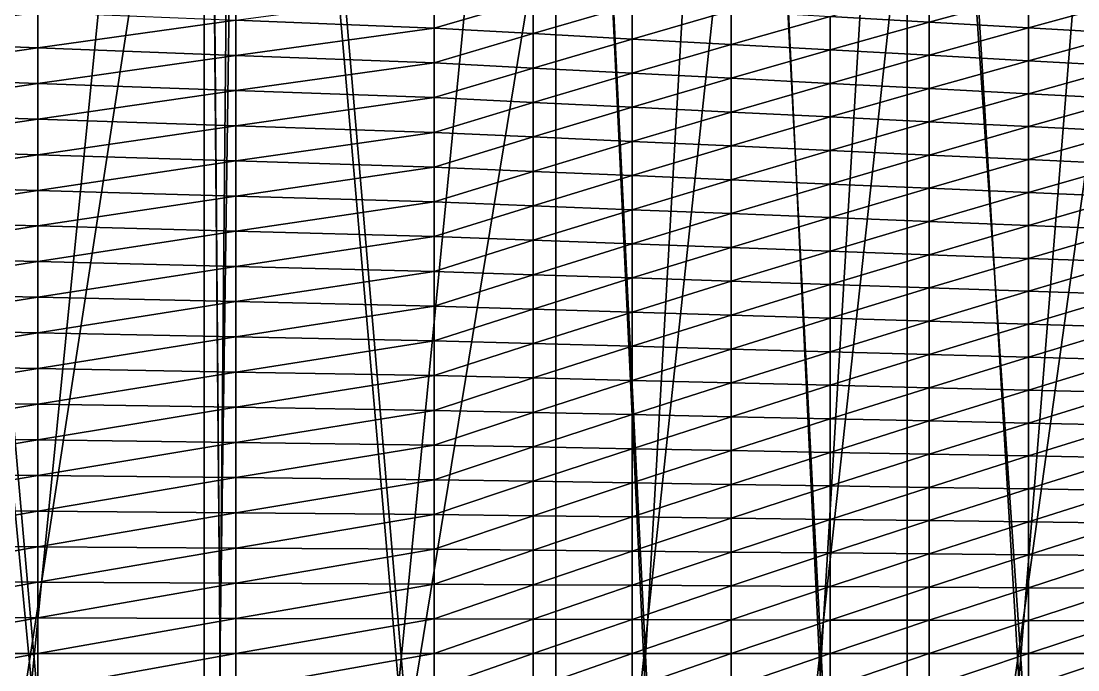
# Model space of a CAD drawing. Header units: metres. Extents: x -3 to 177, y -14 to 14.
# Drawn here: x 152.56 to 158.29, y -0.09 to 3.43 of the extents above; entities that cross this region are included whole.
import ezdxf

# ---------------------------------------------------------------- set-up
doc = ezdxf.new("R2010")
doc.units = ezdxf.units.M
for name, color, linetype, true_color in [('DB_1', 7, 'Continuous', 0x99866a), ('HOLD_1', 7, 'Continuous', 0xe6b85c), ('HULL', 7, 'Continuous', 0x528ba5)]:
    doc.layers.add(name, color=color, linetype=linetype, true_color=true_color)

msp = doc.modelspace()

# ---------------------------------------------------------------- linework, layer by layer
at = {"layer": 'DB_1'}
for points in [[(151.6465, 11.1897, 1.75), (151.6465, -11.1897, 1.75), (153.5535, -10.5606, 1.75)], [(151.6465, 11.1897, 1.75), (153.5535, -10.5606, 1.75), (153.5535, 10.5606, 1.75)], [(153.5535, 10.5606, 1.75), (153.5535, -10.5606, 1.75), (153.725, -10.5039, 1.75)], [(153.5535, 10.5606, 1.75), (153.725, -10.5039, 1.75), (153.725, 10.5039, 1.75)], [(153.725, 10.5039, 1.75), (153.725, -10.5039, 1.75), (155.4606, -9.8546, 1.75)], [(153.725, 10.5039, 1.75), (155.4606, -9.8546, 1.75), (155.4606, 9.8546, 1.75)], [(155.4606, 9.8546, 1.75), (155.4606, -9.8546, 1.75), (156.4125, -9.4298, 1.75)], [(155.4606, 9.8546, 1.75), (156.4125, -9.4298, 1.75), (156.4125, 9.4298, 1.75)], [(156.4125, 9.4298, 1.75), (156.4125, -9.4298, 1.75), (157.3677, -9.0149, 1.75)], [(156.4125, 9.4298, 1.75), (157.3677, -9.0149, 1.75), (157.3677, 9.0149, 1.75)], [(157.3677, 9.0149, 1.75), (157.3677, -9.0149, 1.75), (158.5625, -8.5123, 1.75)], [(157.3677, 9.0149, 1.75), (158.5625, -8.5123, 1.75), (158.5625, 8.5123, 1.75)], [(151.6465, -6.2631), (151.6465, 6.2631), (153.5535, 6.1267)], [(151.6465, -6.2631), (153.5535, 6.1267), (153.5535, -6.1267)], [(153.5535, -6.1267), (153.5535, 6.1267), (153.725, 6.1144)], [(153.5535, -6.1267), (153.725, 6.1144), (153.725, -6.1144)], [(153.725, -6.1144), (153.725, 6.1144), (155.4606, 4.4797)], [(153.725, -6.1144), (155.4606, 4.4797), (155.4606, -4.4797)], [(155.4606, -4.4797), (155.4606, 4.4797), (156.4125, 4.41)], [(155.4606, -4.4797), (156.4125, 4.41), (156.4125, -4.41)], [(156.4125, -4.41), (156.4125, 4.41), (157.3677, 4.34)], [(156.4125, -4.41), (157.3677, 4.34), (157.3677, -4.34)], [(157.3677, -4.34), (157.3677, 4.34), (158.5625, 4.2524)], [(157.3677, -4.34), (158.5625, 4.2524), (158.5625, -4.2524)]]:
    msp.add_3dface(points, dxfattribs=at)
at = {"layer": 'HOLD_1'}
for points in [[(151.6465, 9.996, 14.6), (151.6465, -9.996, 14.6), (153.5535, -9.996, 14.6)], [(151.6465, 9.996, 14.6), (153.5535, -9.996, 14.6), (153.5535, 9.996, 14.6)], [(153.5535, 9.996, 14.6), (153.5535, -9.996, 14.6), (153.725, -9.996, 14.6)], [(153.5535, 9.996, 14.6), (153.725, -9.996, 14.6), (153.725, 9.996, 14.6)], [(153.725, 9.996, 14.6), (153.725, -9.996, 14.6), (155.4606, -9.996, 14.6)], [(153.725, 9.996, 14.6), (155.4606, -9.996, 14.6), (155.4606, 9.996, 14.6)], [(155.4606, 9.996, 14.6), (155.4606, -9.996, 14.6), (156.4125, -9.996, 14.6)], [(155.4606, 9.996, 14.6), (156.4125, -9.996, 14.6), (156.4125, 9.996, 14.6)], [(156.4125, 9.996, 14.6), (156.4125, -9.996, 14.6), (157.3677, -9.996, 14.6)], [(156.4125, 9.996, 14.6), (157.3677, -9.996, 14.6), (157.3677, 9.996, 14.6)], [(157.3677, 9.996, 14.6), (157.3677, -9.996, 14.6), (158.5625, -9.996, 14.6)], [(157.3677, 9.996, 14.6), (158.5625, -9.996, 14.6), (158.5625, 9.996, 14.6)], [(151.6465, -9.8848, 1.75), (151.6465, 9.8848, 1.75), (153.5535, 9.2556, 1.75)], [(151.6465, -9.8848, 1.75), (153.5535, 9.2556, 1.75), (153.5535, -9.2556, 1.75)], [(153.5535, -9.2556, 1.75), (153.5535, 9.2556, 1.75), (153.725, 9.1988, 1.75)], [(153.5535, -9.2556, 1.75), (153.725, 9.1988, 1.75), (153.725, -9.1988, 1.75)], [(153.725, -9.1988, 1.75), (153.725, 9.1988, 1.75), (155.4606, 8.5494, 1.75)], [(153.725, -9.1988, 1.75), (155.4606, 8.5494, 1.75), (155.4606, -8.5494, 1.75)], [(155.4606, -8.5494, 1.75), (155.4606, 8.5494, 1.75), (156.4125, 8.1245, 1.75)], [(155.4606, -8.5494, 1.75), (156.4125, 8.1245, 1.75), (156.4125, -8.1245, 1.75)], [(156.4125, -8.1245, 1.75), (156.4125, 8.1245, 1.75), (157.3677, 7.7097, 1.75)], [(156.4125, -8.1245, 1.75), (157.3677, 7.7097, 1.75), (157.3677, -7.7097, 1.75)], [(157.3677, -7.7097, 1.75), (157.3677, 7.7097, 1.75), (158.5625, 7.2071, 1.75)], [(157.3677, -7.7097, 1.75), (158.5625, 7.2071, 1.75), (158.5625, -7.2071, 1.75)]]:
    msp.add_3dface(points, dxfattribs=at)
at = {"layer": 'HULL'}
for points in [[(153.725, 3.4394), (154.8, 3.5848), (154.8, 3.3961)], [(154.8, 3.3961), (154.8, 3.5848), (155.3375, 3.5536)], [(156.95, 3.46), (157.4875, 3.6093), (157.4875, 3.4289)], [(157.4875, 3.4289), (157.4875, 3.6093), (158.025, 3.5765)], [(157.4875, 3.4289), (158.025, 3.5765), (158.025, 3.3977)], [(158.025, 3.3977), (158.025, 3.5765), (158.5625, 3.5437)], [(151.575, 3.33), (151.575, 3.5259), (152.65, 3.4826)], [(154.8, 3.3961), (155.3375, 3.5536), (155.3375, 3.3666)], [(155.3375, 3.3666), (155.3375, 3.5536), (155.875, 3.5224)], [(155.3375, 3.3666), (155.875, 3.5224), (155.875, 3.337)], [(155.875, 3.337), (155.875, 3.5224), (156.4125, 3.4912)], [(158.025, 3.3977), (158.5625, 3.5437), (158.5625, 3.3665)], [(151.575, 3.33), (152.65, 3.4826), (152.65, 3.2892)], [(152.65, 3.2892), (152.65, 3.4826), (153.725, 3.4394)], [(155.875, 3.337), (156.4125, 3.4912), (156.4125, 3.3075)], [(156.4125, 3.3075), (156.4125, 3.4912), (156.95, 3.46)], [(156.4125, 3.3075), (156.95, 3.46), (156.95, 3.2779)], [(156.95, 3.2779), (156.95, 3.46), (157.4875, 3.4289)], [(152.65, 3.2892), (153.725, 3.4394), (153.725, 3.2483)], [(153.725, 3.2483), (153.725, 3.4394), (154.8, 3.3961)], [(153.725, 3.2483), (154.8, 3.3961), (154.8, 3.2074)], [(154.8, 3.2074), (154.8, 3.3961), (155.3375, 3.3666)], [(156.95, 3.2779), (157.4875, 3.4289), (157.4875, 3.2484)], [(157.4875, 3.2484), (157.4875, 3.4289), (158.025, 3.3977)], [(157.4875, 3.2484), (158.025, 3.3977), (158.025, 3.2189)], [(158.025, 3.2189), (158.025, 3.3977), (158.5625, 3.3665)], [(151.575, 3.1341), (151.575, 3.33), (152.65, 3.2892)], [(154.8, 3.2074), (155.3375, 3.3666), (155.3375, 3.1795)], [(155.3375, 3.1795), (155.3375, 3.3666), (155.875, 3.337)], [(155.3375, 3.1795), (155.875, 3.337), (155.875, 3.1516)], [(155.875, 3.1516), (155.875, 3.337), (156.4125, 3.3075)], [(158.025, 3.2189), (158.5625, 3.3665), (158.5625, 3.1893)], [(151.575, 3.1341), (152.65, 3.2892), (152.65, 3.0957)], [(152.65, 3.0957), (152.65, 3.2892), (153.725, 3.2483)], [(155.875, 3.1516), (156.4125, 3.3075), (156.4125, 3.1237)], [(156.4125, 3.1237), (156.4125, 3.3075), (156.95, 3.2779)], [(156.4125, 3.1237), (156.95, 3.2779), (156.95, 3.0958)], [(156.95, 3.0958), (156.95, 3.2779), (157.4875, 3.2484)], [(152.65, 3.0957), (153.725, 3.2483), (153.725, 3.0572)], [(153.725, 3.0572), (153.725, 3.2483), (154.8, 3.2074)], [(156.95, 3.0958), (157.4875, 3.2484), (157.4875, 3.0679)], [(157.4875, 3.0679), (157.4875, 3.2484), (158.025, 3.2189)], [(157.4875, 3.0679), (158.025, 3.2189), (158.025, 3.04)], [(158.025, 3.04), (158.025, 3.2189), (158.5625, 3.1893)], [(153.725, 3.0572), (154.8, 3.2074), (154.8, 3.0188)], [(154.8, 3.0188), (154.8, 3.2074), (155.3375, 3.1795)], [(154.8, 3.0188), (155.3375, 3.1795), (155.3375, 2.9925)], [(155.3375, 2.9925), (155.3375, 3.1795), (155.875, 3.1516)], [(158.025, 3.04), (158.5625, 3.1893), (158.5625, 3.0121)], [(151.575, 2.9382), (151.575, 3.1341), (152.65, 3.0957)], [(155.3375, 2.9925), (155.875, 3.1516), (155.875, 2.9662)], [(155.875, 2.9662), (155.875, 3.1516), (156.4125, 3.1237)], [(155.875, 2.9662), (156.4125, 3.1237), (156.4125, 2.94)], [(156.4125, 2.94), (156.4125, 3.1237), (156.95, 3.0958)], [(151.575, 2.9382), (152.65, 3.0957), (152.65, 2.9022)], [(152.65, 2.9022), (152.65, 3.0957), (153.725, 3.0572)], [(152.65, 2.9022), (153.725, 3.0572), (153.725, 2.8661)], [(153.725, 2.8661), (153.725, 3.0572), (154.8, 3.0188)], [(156.4125, 2.94), (156.95, 3.0958), (156.95, 2.9137)], [(156.95, 2.9137), (156.95, 3.0958), (157.4875, 3.0679)], [(156.95, 2.9137), (157.4875, 3.0679), (157.4875, 2.8875)], [(157.4875, 2.8875), (157.4875, 3.0679), (158.025, 3.04)], [(157.4875, 2.8875), (158.025, 3.04), (158.025, 2.8612)], [(158.025, 2.8612), (158.025, 3.04), (158.5625, 3.0121)], [(153.725, 2.8661), (154.8, 3.0188), (154.8, 2.8301)], [(154.8, 2.8301), (154.8, 3.0188), (155.3375, 2.9925)], [(154.8, 2.8301), (155.3375, 2.9925), (155.3375, 2.8055)], [(155.3375, 2.8055), (155.3375, 2.9925), (155.875, 2.9662)], [(158.025, 2.8612), (158.5625, 3.0121), (158.5625, 2.8349)], [(151.575, 2.7424), (151.575, 2.9382), (152.65, 2.9022)], [(155.3375, 2.8055), (155.875, 2.9662), (155.875, 2.7809)], [(155.875, 2.7809), (155.875, 2.9662), (156.4125, 2.94)], [(155.875, 2.7809), (156.4125, 2.94), (156.4125, 2.7562)], [(156.4125, 2.7562), (156.4125, 2.94), (156.95, 2.9137)], [(151.575, 2.7424), (152.65, 2.9022), (152.65, 2.7087)], [(152.65, 2.7087), (152.65, 2.9022), (153.725, 2.8661)], [(156.4125, 2.7562), (156.95, 2.9137), (156.95, 2.7316)], [(156.95, 2.7316), (156.95, 2.9137), (157.4875, 2.8875)], [(156.95, 2.7316), (157.4875, 2.8875), (157.4875, 2.707)], [(157.4875, 2.707), (157.4875, 2.8875), (158.025, 2.8612)], [(152.65, 2.7087), (153.725, 2.8661), (153.725, 2.6751)], [(153.725, 2.6751), (153.725, 2.8661), (154.8, 2.8301)], [(153.725, 2.6751), (154.8, 2.8301), (154.8, 2.6414)], [(154.8, 2.6414), (154.8, 2.8301), (155.3375, 2.8055)], [(157.4875, 2.707), (158.025, 2.8612), (158.025, 2.6824)], [(158.025, 2.6824), (158.025, 2.8612), (158.5625, 2.8349)], [(158.025, 2.6824), (158.5625, 2.8349), (158.5625, 2.6578)], [(154.8, 2.6414), (155.3375, 2.8055), (155.3375, 2.6184)], [(155.3375, 2.6184), (155.3375, 2.8055), (155.875, 2.7809)], [(155.3375, 2.6184), (155.875, 2.7809), (155.875, 2.5955)], [(155.875, 2.5955), (155.875, 2.7809), (156.4125, 2.7562)], [(155.875, 2.5955), (156.4125, 2.7562), (156.4125, 2.5725)], [(156.4125, 2.5725), (156.4125, 2.7562), (156.95, 2.7316)], [(151.575, 2.5465), (151.575, 2.7424), (152.65, 2.7087)], [(151.575, 2.5465), (152.65, 2.7087), (152.65, 2.5152)], [(152.65, 2.5152), (152.65, 2.7087), (153.725, 2.6751)], [(156.4125, 2.5725), (156.95, 2.7316), (156.95, 2.5495)], [(156.95, 2.5495), (156.95, 2.7316), (157.4875, 2.707)], [(156.95, 2.5495), (157.4875, 2.707), (157.4875, 2.5265)], [(157.4875, 2.5265), (157.4875, 2.707), (158.025, 2.6824)], [(152.65, 2.5152), (153.725, 2.6751), (153.725, 2.484)], [(153.725, 2.484), (153.725, 2.6751), (154.8, 2.6414)], [(153.725, 2.484), (154.8, 2.6414), (154.8, 2.4527)], [(154.8, 2.4527), (154.8, 2.6414), (155.3375, 2.6184)], [(157.4875, 2.5265), (158.025, 2.6824), (158.025, 2.5036)], [(158.025, 2.5036), (158.025, 2.6824), (158.5625, 2.6578)], [(158.025, 2.5036), (158.5625, 2.6578), (158.5625, 2.4806)], [(154.8, 2.4527), (155.3375, 2.6184), (155.3375, 2.4314)], [(155.3375, 2.4314), (155.3375, 2.6184), (155.875, 2.5955)], [(155.3375, 2.4314), (155.875, 2.5955), (155.875, 2.4101)], [(155.875, 2.4101), (155.875, 2.5955), (156.4125, 2.5725)], [(151.575, 2.3506), (151.575, 2.5465), (152.65, 2.5152)], [(155.875, 2.4101), (156.4125, 2.5725), (156.4125, 2.3887)], [(156.4125, 2.3887), (156.4125, 2.5725), (156.95, 2.5495)], [(156.4125, 2.3887), (156.95, 2.5495), (156.95, 2.3674)], [(156.95, 2.3674), (156.95, 2.5495), (157.4875, 2.5265)], [(156.95, 2.3674), (157.4875, 2.5265), (157.4875, 2.3461)], [(157.4875, 2.3461), (157.4875, 2.5265), (158.025, 2.5036)], [(151.575, 2.3506), (152.65, 2.5152), (152.65, 2.3218)], [(152.65, 2.3218), (152.65, 2.5152), (153.725, 2.484)], [(152.65, 2.3218), (153.725, 2.484), (153.725, 2.2929)], [(153.725, 2.2929), (153.725, 2.484), (154.8, 2.4527)], [(157.4875, 2.3461), (158.025, 2.5036), (158.025, 2.3247)], [(158.025, 2.3247), (158.025, 2.5036), (158.5625, 2.4806)], [(158.025, 2.3247), (158.5625, 2.4806), (158.5625, 2.3034)], [(153.725, 2.2929), (154.8, 2.4527), (154.8, 2.2641)], [(154.8, 2.2641), (154.8, 2.4527), (155.3375, 2.4314)], [(154.8, 2.2641), (155.3375, 2.4314), (155.3375, 2.2444)], [(155.3375, 2.2444), (155.3375, 2.4314), (155.875, 2.4101)], [(155.3375, 2.2444), (155.875, 2.4101), (155.875, 2.2247)], [(155.875, 2.2247), (155.875, 2.4101), (156.4125, 2.3887)], [(155.875, 2.2247), (156.4125, 2.3887), (156.4125, 2.205)], [(156.4125, 2.205), (156.4125, 2.3887), (156.95, 2.3674)], [(156.4125, 2.205), (156.95, 2.3674), (156.95, 2.1853)], [(156.95, 2.1853), (156.95, 2.3674), (157.4875, 2.3461)], [(151.575, 2.1547), (151.575, 2.3506), (152.65, 2.3218)], [(151.575, 2.1547), (152.65, 2.3218), (152.65, 2.1283)], [(152.65, 2.1283), (152.65, 2.3218), (153.725, 2.2929)], [(156.95, 2.1853), (157.4875, 2.3461), (157.4875, 2.1656)], [(157.4875, 2.1656), (157.4875, 2.3461), (158.025, 2.3247)], [(157.4875, 2.1656), (158.025, 2.3247), (158.025, 2.1459)], [(158.025, 2.1459), (158.025, 2.3247), (158.5625, 2.3034)], [(158.025, 2.1459), (158.5625, 2.3034), (158.5625, 2.1262)], [(152.65, 2.1283), (153.725, 2.2929), (153.725, 2.1018)], [(153.725, 2.1018), (153.725, 2.2929), (154.8, 2.2641)], [(153.725, 2.1018), (154.8, 2.2641), (154.8, 2.0754)], [(154.8, 2.0754), (154.8, 2.2641), (155.3375, 2.2444)], [(154.8, 2.0754), (155.3375, 2.2444), (155.3375, 2.0573)], [(155.3375, 2.0573), (155.3375, 2.2444), (155.875, 2.2247)], [(155.3375, 2.0573), (155.875, 2.2247), (155.875, 2.0393)], [(155.875, 2.0393), (155.875, 2.2247), (156.4125, 2.205)], [(155.875, 2.0393), (156.4125, 2.205), (156.4125, 2.0212)], [(156.4125, 2.0212), (156.4125, 2.205), (156.95, 2.1853)], [(156.4125, 2.0212), (156.95, 2.1853), (156.95, 2.0032)], [(156.95, 2.0032), (156.95, 2.1853), (157.4875, 2.1656)], [(151.575, 1.9588), (151.575, 2.1547), (152.65, 2.1283)], [(151.575, 1.9588), (152.65, 2.1283), (152.65, 1.9348)], [(152.65, 1.9348), (152.65, 2.1283), (153.725, 2.1018)], [(156.95, 2.0032), (157.4875, 2.1656), (157.4875, 1.9851)], [(157.4875, 1.9851), (157.4875, 2.1656), (158.025, 2.1459)], [(157.4875, 1.9851), (158.025, 2.1459), (158.025, 1.9671)], [(158.025, 1.9671), (158.025, 2.1459), (158.5625, 2.1262)], [(158.025, 1.9671), (158.5625, 2.1262), (158.5625, 1.949)], [(152.65, 1.9348), (153.725, 2.1018), (153.725, 1.9108)], [(153.725, 1.9108), (153.725, 2.1018), (154.8, 2.0754)], [(153.725, 1.9108), (154.8, 2.0754), (154.8, 1.8867)], [(154.8, 1.8867), (154.8, 2.0754), (155.3375, 2.0573)], [(154.8, 1.8867), (155.3375, 2.0573), (155.3375, 1.8703)], [(155.3375, 1.8703), (155.3375, 2.0573), (155.875, 2.0393)], [(155.3375, 1.8703), (155.875, 2.0393), (155.875, 1.8539)], [(155.875, 1.8539), (155.875, 2.0393), (156.4125, 2.0212)], [(155.875, 1.8539), (156.4125, 2.0212), (156.4125, 1.8375)], [(156.4125, 1.8375), (156.4125, 2.0212), (156.95, 2.0032)], [(151.575, 1.7629), (151.575, 1.9588), (152.65, 1.9348)], [(156.4125, 1.8375), (156.95, 2.0032), (156.95, 1.8211)], [(156.95, 1.8211), (156.95, 2.0032), (157.4875, 1.9851)], [(156.95, 1.8211), (157.4875, 1.9851), (157.4875, 1.8047)], [(157.4875, 1.8047), (157.4875, 1.9851), (158.025, 1.9671)], [(157.4875, 1.8047), (158.025, 1.9671), (158.025, 1.7883)], [(158.025, 1.7883), (158.025, 1.9671), (158.5625, 1.949)], [(151.575, 1.7629), (152.65, 1.9348), (152.65, 1.7413)], [(152.65, 1.7413), (152.65, 1.9348), (153.725, 1.9108)], [(152.65, 1.7413), (153.725, 1.9108), (153.725, 1.7197)], [(153.725, 1.7197), (153.725, 1.9108), (154.8, 1.8867)], [(158.025, 1.7883), (158.5625, 1.949), (158.5625, 1.7718)], [(153.725, 1.7197), (154.8, 1.8867), (154.8, 1.6981)], [(154.8, 1.6981), (154.8, 1.8867), (155.3375, 1.8703)], [(154.8, 1.6981), (155.3375, 1.8703), (155.3375, 1.6833)], [(155.3375, 1.6833), (155.3375, 1.8703), (155.875, 1.8539)], [(155.3375, 1.6833), (155.875, 1.8539), (155.875, 1.6685)], [(155.875, 1.6685), (155.875, 1.8539), (156.4125, 1.8375)], [(155.875, 1.6685), (156.4125, 1.8375), (156.4125, 1.6537)], [(156.4125, 1.6537), (156.4125, 1.8375), (156.95, 1.8211)], [(156.4125, 1.6537), (156.95, 1.8211), (156.95, 1.639)], [(156.95, 1.639), (156.95, 1.8211), (157.4875, 1.8047)], [(156.95, 1.639), (157.4875, 1.8047), (157.4875, 1.6242)], [(157.4875, 1.6242), (157.4875, 1.8047), (158.025, 1.7883)], [(157.4875, 1.6242), (158.025, 1.7883), (158.025, 1.6094)], [(158.025, 1.6094), (158.025, 1.7883), (158.5625, 1.7718)], [(151.575, 1.5671), (151.575, 1.7629), (152.65, 1.7413)], [(151.575, 1.5671), (152.65, 1.7413), (152.65, 1.5478)], [(152.65, 1.5478), (152.65, 1.7413), (153.725, 1.7197)], [(158.025, 1.6094), (158.5625, 1.7718), (158.5625, 1.5947)], [(152.65, 1.5478), (153.725, 1.7197), (153.725, 1.5286)], [(153.725, 1.5286), (153.725, 1.7197), (154.8, 1.6981)], [(153.725, 1.5286), (154.8, 1.6981), (154.8, 1.5094)], [(154.8, 1.5094), (154.8, 1.6981), (155.3375, 1.6833)], [(154.8, 1.5094), (155.3375, 1.6833), (155.3375, 1.4963)], [(155.3375, 1.4963), (155.3375, 1.6833), (155.875, 1.6685)], [(155.3375, 1.4963), (155.875, 1.6685), (155.875, 1.4831)], [(155.875, 1.4831), (155.875, 1.6685), (156.4125, 1.6537)], [(155.875, 1.4831), (156.4125, 1.6537), (156.4125, 1.47)], [(156.4125, 1.47), (156.4125, 1.6537), (156.95, 1.639)], [(156.4125, 1.47), (156.95, 1.639), (156.95, 1.4569)], [(156.95, 1.4569), (156.95, 1.639), (157.4875, 1.6242)], [(156.95, 1.4569), (157.4875, 1.6242), (157.4875, 1.4437)], [(157.4875, 1.4437), (157.4875, 1.6242), (158.025, 1.6094)], [(157.4875, 1.4437), (158.025, 1.6094), (158.025, 1.4306)], [(158.025, 1.4306), (158.025, 1.6094), (158.5625, 1.5947)], [(151.575, 1.3712), (151.575, 1.5671), (152.65, 1.5478)], [(158.025, 1.4306), (158.5625, 1.5947), (158.5625, 1.4175)], [(151.575, 1.3712), (152.65, 1.5478), (152.65, 1.3544)], [(152.65, 1.3544), (152.65, 1.5478), (153.725, 1.5286)], [(152.65, 1.3544), (153.725, 1.5286), (153.725, 1.3375)], [(153.725, 1.3375), (153.725, 1.5286), (154.8, 1.5094)], [(153.725, 1.3375), (154.8, 1.5094), (154.8, 1.3207)], [(154.8, 1.3207), (154.8, 1.5094), (155.3375, 1.4963)], [(154.8, 1.3207), (155.3375, 1.4963), (155.3375, 1.3092)], [(155.3375, 1.3092), (155.3375, 1.4963), (155.875, 1.4831)], [(155.3375, 1.3092), (155.875, 1.4831), (155.875, 1.2977)], [(155.875, 1.2977), (155.875, 1.4831), (156.4125, 1.47)], [(155.875, 1.2977), (156.4125, 1.47), (156.4125, 1.2862)], [(156.4125, 1.2862), (156.4125, 1.47), (156.95, 1.4569)], [(156.4125, 1.2862), (156.95, 1.4569), (156.95, 1.2748)], [(156.95, 1.2748), (156.95, 1.4569), (157.4875, 1.4437)], [(156.95, 1.2748), (157.4875, 1.4437), (157.4875, 1.2633)], [(157.4875, 1.2633), (157.4875, 1.4437), (158.025, 1.4306)], [(157.4875, 1.2633), (158.025, 1.4306), (158.025, 1.2518)], [(158.025, 1.2518), (158.025, 1.4306), (158.5625, 1.4175)], [(158.025, 1.2518), (158.5625, 1.4175), (158.5625, 1.2403)], [(151.575, 1.1753), (151.575, 1.3712), (152.65, 1.3544)], [(151.575, 1.1753), (152.65, 1.3544), (152.65, 1.1609)], [(152.65, 1.1609), (152.65, 1.3544), (153.725, 1.3375)], [(152.65, 1.1609), (153.725, 1.3375), (153.725, 1.1465)], [(153.725, 1.1465), (153.725, 1.3375), (154.8, 1.3207)], [(153.725, 1.1465), (154.8, 1.3207), (154.8, 1.132)], [(154.8, 1.132), (154.8, 1.3207), (155.3375, 1.3092)], [(154.8, 1.132), (155.3375, 1.3092), (155.3375, 1.1222)], [(155.3375, 1.1222), (155.3375, 1.3092), (155.875, 1.2977)], [(155.3375, 1.1222), (155.875, 1.2977), (155.875, 1.1123)], [(155.875, 1.1123), (155.875, 1.2977), (156.4125, 1.2862)], [(155.875, 1.1123), (156.4125, 1.2862), (156.4125, 1.1025)], [(156.4125, 1.1025), (156.4125, 1.2862), (156.95, 1.2748)], [(156.4125, 1.1025), (156.95, 1.2748), (156.95, 1.0926)], [(156.95, 1.0926), (156.95, 1.2748), (157.4875, 1.2633)], [(156.95, 1.0926), (157.4875, 1.2633), (157.4875, 1.0828)], [(157.4875, 1.0828), (157.4875, 1.2633), (158.025, 1.2518)], [(157.4875, 1.0828), (158.025, 1.2518), (158.025, 1.073)], [(158.025, 1.073), (158.025, 1.2518), (158.5625, 1.2403)], [(158.025, 1.073), (158.5625, 1.2403), (158.5625, 1.0631)], [(151.575, 0.9794), (151.575, 1.1753), (152.65, 1.1609)], [(151.575, 0.9794), (152.65, 1.1609), (152.65, 0.9674)], [(152.65, 0.9674), (152.65, 1.1609), (153.725, 1.1465)], [(152.65, 0.9674), (153.725, 1.1465), (153.725, 0.9554)], [(153.725, 0.9554), (153.725, 1.1465), (154.8, 1.132)], [(153.725, 0.9554), (154.8, 1.132), (154.8, 0.9434)], [(154.8, 0.9434), (154.8, 1.132), (155.3375, 1.1222)], [(154.8, 0.9434), (155.3375, 1.1222), (155.3375, 0.9352)], [(155.3375, 0.9352), (155.3375, 1.1222), (155.875, 1.1123)], [(155.3375, 0.9352), (155.875, 1.1123), (155.875, 0.927)], [(155.875, 0.927), (155.875, 1.1123), (156.4125, 1.1025)], [(155.875, 0.927), (156.4125, 1.1025), (156.4125, 0.9187)], [(156.4125, 0.9187), (156.4125, 1.1025), (156.95, 1.0926)], [(156.4125, 0.9187), (156.95, 1.0926), (156.95, 0.9105)], [(156.95, 0.9105), (156.95, 1.0926), (157.4875, 1.0828)], [(156.95, 0.9105), (157.4875, 1.0828), (157.4875, 0.9023)], [(157.4875, 0.9023), (157.4875, 1.0828), (158.025, 1.073)], [(157.4875, 0.9023), (158.025, 1.073), (158.025, 0.8941)], [(158.025, 0.8941), (158.025, 1.073), (158.5625, 1.0631)], [(158.025, 0.8941), (158.5625, 1.0631), (158.5625, 0.8859)], [(151.575, 0.7835), (151.575, 0.9794), (152.65, 0.9674)], [(151.575, 0.7835), (152.65, 0.9674), (152.65, 0.7739)], [(152.65, 0.7739), (152.65, 0.9674), (153.725, 0.9554)], [(152.65, 0.7739), (153.725, 0.9554), (153.725, 0.7643)], [(153.725, 0.7643), (153.725, 0.9554), (154.8, 0.9434)], [(153.725, 0.7643), (154.8, 0.9434), (154.8, 0.7547)], [(154.8, 0.7547), (154.8, 0.9434), (155.3375, 0.9352)], [(154.8, 0.7547), (155.3375, 0.9352), (155.3375, 0.7481)], [(155.3375, 0.7481), (155.3375, 0.9352), (155.875, 0.927)], [(155.3375, 0.7481), (155.875, 0.927), (155.875, 0.7416)], [(155.875, 0.7416), (155.875, 0.927), (156.4125, 0.9187)], [(155.875, 0.7416), (156.4125, 0.9187), (156.4125, 0.735)], [(156.4125, 0.735), (156.4125, 0.9187), (156.95, 0.9105)], [(156.4125, 0.735), (156.95, 0.9105), (156.95, 0.7284)], [(156.95, 0.7284), (156.95, 0.9105), (157.4875, 0.9023)], [(156.95, 0.7284), (157.4875, 0.9023), (157.4875, 0.7219)], [(157.4875, 0.7219), (157.4875, 0.9023), (158.025, 0.8941)], [(157.4875, 0.7219), (158.025, 0.8941), (158.025, 0.7153)], [(158.025, 0.7153), (158.025, 0.8941), (158.5625, 0.8859)], [(158.025, 0.7153), (158.5625, 0.8859), (158.5625, 0.7087)], [(151.575, 0.5876), (151.575, 0.7835), (152.65, 0.7739)], [(151.575, 0.5876), (152.65, 0.7739), (152.65, 0.5804)], [(152.65, 0.5804), (152.65, 0.7739), (153.725, 0.7643)], [(152.65, 0.5804), (153.725, 0.7643), (153.725, 0.5732)], [(153.725, 0.5732), (153.725, 0.7643), (154.8, 0.7547)], [(153.725, 0.5732), (154.8, 0.7547), (154.8, 0.566)], [(154.8, 0.566), (154.8, 0.7547), (155.3375, 0.7481)], [(154.8, 0.566), (155.3375, 0.7481), (155.3375, 0.5611)], [(155.3375, 0.5611), (155.3375, 0.7481), (155.875, 0.7416)], [(155.3375, 0.5611), (155.875, 0.7416), (155.875, 0.5562)], [(155.875, 0.5562), (155.875, 0.7416), (156.4125, 0.735)], [(155.875, 0.5562), (156.4125, 0.735), (156.4125, 0.5512)], [(156.4125, 0.5512), (156.4125, 0.735), (156.95, 0.7284)], [(156.4125, 0.5512), (156.95, 0.7284), (156.95, 0.5463)], [(156.95, 0.5463), (156.95, 0.7284), (157.4875, 0.7219)], [(156.95, 0.5463), (157.4875, 0.7219), (157.4875, 0.5414)], [(157.4875, 0.5414), (157.4875, 0.7219), (158.025, 0.7153)], [(157.4875, 0.5414), (158.025, 0.7153), (158.025, 0.5365)], [(158.025, 0.5365), (158.025, 0.7153), (158.5625, 0.7087)], [(158.025, 0.5365), (158.5625, 0.7087), (158.5625, 0.5316)], [(151.575, 0.3918), (151.575, 0.5876), (152.65, 0.5804)], [(151.575, 0.3918), (152.65, 0.5804), (152.65, 0.387)], [(152.65, 0.387), (152.65, 0.5804), (153.725, 0.5732)], [(152.65, 0.387), (153.725, 0.5732), (153.725, 0.3822)], [(153.725, 0.3822), (153.725, 0.5732), (154.8, 0.566)], [(153.725, 0.3822), (154.8, 0.566), (154.8, 0.3773)], [(154.8, 0.3773), (154.8, 0.566), (155.3375, 0.5611)], [(154.8, 0.3773), (155.3375, 0.5611), (155.3375, 0.3741)], [(155.3375, 0.3741), (155.3375, 0.5611), (155.875, 0.5562)], [(155.3375, 0.3741), (155.875, 0.5562), (155.875, 0.3708)], [(155.875, 0.3708), (155.875, 0.5562), (156.4125, 0.5512)], [(155.875, 0.3708), (156.4125, 0.5512), (156.4125, 0.3675)], [(156.4125, 0.3675), (156.4125, 0.5512), (156.95, 0.5463)], [(156.4125, 0.3675), (156.95, 0.5463), (156.95, 0.3642)], [(156.95, 0.3642), (156.95, 0.5463), (157.4875, 0.5414)], [(156.95, 0.3642), (157.4875, 0.5414), (157.4875, 0.3609)], [(157.4875, 0.3609), (157.4875, 0.5414), (158.025, 0.5365)], [(157.4875, 0.3609), (158.025, 0.5365), (158.025, 0.3577)], [(158.025, 0.3577), (158.025, 0.5365), (158.5625, 0.5316)], [(158.025, 0.3577), (158.5625, 0.5316), (158.5625, 0.3544)], [(151.575, 0.1959), (151.575, 0.3918), (152.65, 0.387)], [(151.575, 0.1959), (152.65, 0.387), (152.65, 0.1935)], [(152.65, 0.1935), (152.65, 0.387), (153.725, 0.3822)], [(152.65, 0.1935), (153.725, 0.3822), (153.725, 0.1911)], [(153.725, 0.1911), (153.725, 0.3822), (154.8, 0.3773)], [(153.725, 0.1911), (154.8, 0.3773), (154.8, 0.1887)], [(154.8, 0.1887), (154.8, 0.3773), (155.3375, 0.3741)], [(154.8, 0.1887), (155.3375, 0.3741), (155.3375, 0.187)], [(155.3375, 0.187), (155.3375, 0.3741), (155.875, 0.3708)], [(155.3375, 0.187), (155.875, 0.3708), (155.875, 0.1854)], [(155.875, 0.1854), (155.875, 0.3708), (156.4125, 0.3675)], [(155.875, 0.1854), (156.4125, 0.3675), (156.4125, 0.1837)], [(156.4125, 0.1837), (156.4125, 0.3675), (156.95, 0.3642)], [(156.4125, 0.1837), (156.95, 0.3642), (156.95, 0.1821)], [(156.95, 0.1821), (156.95, 0.3642), (157.4875, 0.3609)], [(156.95, 0.1821), (157.4875, 0.3609), (157.4875, 0.1805)], [(157.4875, 0.1805), (157.4875, 0.3609), (158.025, 0.3577)], [(157.4875, 0.1805), (158.025, 0.3577), (158.025, 0.1788)], [(158.025, 0.1788), (158.025, 0.3577), (158.5625, 0.3544)], [(158.025, 0.1788), (158.5625, 0.3544), (158.5625, 0.1772)], [(151.575, 0), (151.575, 0.1959), (152.65, 0.1935)], [(151.575, 0), (152.65, 0.1935), (152.65, 0)], [(152.65, 0), (152.65, 0.1935), (153.725, 0.1911)], [(152.65, 0), (153.725, 0.1911), (153.725, 0)], [(153.725, 0), (153.725, 0.1911), (154.8, 0.1887)], [(153.725, 0), (154.8, 0.1887), (154.8, 0)], [(154.8, 0), (154.8, 0.1887), (155.3375, 0.187)], [(154.8, 0), (155.3375, 0.187), (155.3375, 0)], [(155.3375, 0), (155.3375, 0.187), (155.875, 0.1854)], [(155.3375, 0), (155.875, 0.1854), (155.875, 0)], [(155.875, 0), (155.875, 0.1854), (156.4125, 0.1837)], [(155.875, 0), (156.4125, 0.1837), (156.4125, 0)], [(156.4125, 0), (156.4125, 0.1837), (156.95, 0.1821)], [(156.4125, 0), (156.95, 0.1821), (156.95, 0)], [(156.95, 0), (156.95, 0.1821), (157.4875, 0.1805)], [(156.95, 0), (157.4875, 0.1805), (157.4875, 0)], [(157.4875, 0), (157.4875, 0.1805), (158.025, 0.1788)], [(157.4875, 0), (158.025, 0.1788), (158.025, 0)], [(158.025, 0), (158.025, 0.1788), (158.5625, 0.1772)], [(158.025, 0), (158.5625, 0.1772), (158.5625, 0)], [(151.575, -0.1959), (151.575, 0), (152.65, 0)], [(151.575, -0.1959), (152.65, 0), (152.65, -0.1935)], [(152.65, -0.1935), (152.65, 0), (153.725, 0)], [(152.65, -0.1935), (153.725, 0), (153.725, -0.1911)], [(153.725, -0.1911), (153.725, 0), (154.8, 0)], [(153.725, -0.1911), (154.8, 0), (154.8, -0.1887)], [(154.8, -0.1887), (154.8, 0), (155.3375, 0)], [(154.8, -0.1887), (155.3375, 0), (155.3375, -0.187)], [(155.3375, -0.187), (155.3375, 0), (155.875, 0)], [(155.3375, -0.187), (155.875, 0), (155.875, -0.1854)], [(155.875, -0.1854), (155.875, 0), (156.4125, 0)], [(155.875, -0.1854), (156.4125, 0), (156.4125, -0.1837)], [(156.4125, -0.1837), (156.4125, 0), (156.95, 0)], [(156.4125, -0.1837), (156.95, 0), (156.95, -0.1821)], [(156.95, -0.1821), (156.95, 0), (157.4875, 0)], [(156.95, -0.1821), (157.4875, 0), (157.4875, -0.1805)], [(157.4875, -0.1805), (157.4875, 0), (158.025, 0)], [(157.4875, -0.1805), (158.025, 0), (158.025, -0.1788)], [(158.025, -0.1788), (158.025, 0), (158.5625, 0)], [(158.025, -0.1788), (158.5625, 0), (158.5625, -0.1772)]]:
    msp.add_3dface(points, dxfattribs=at)

doc.saveas('drawing.dxf')
